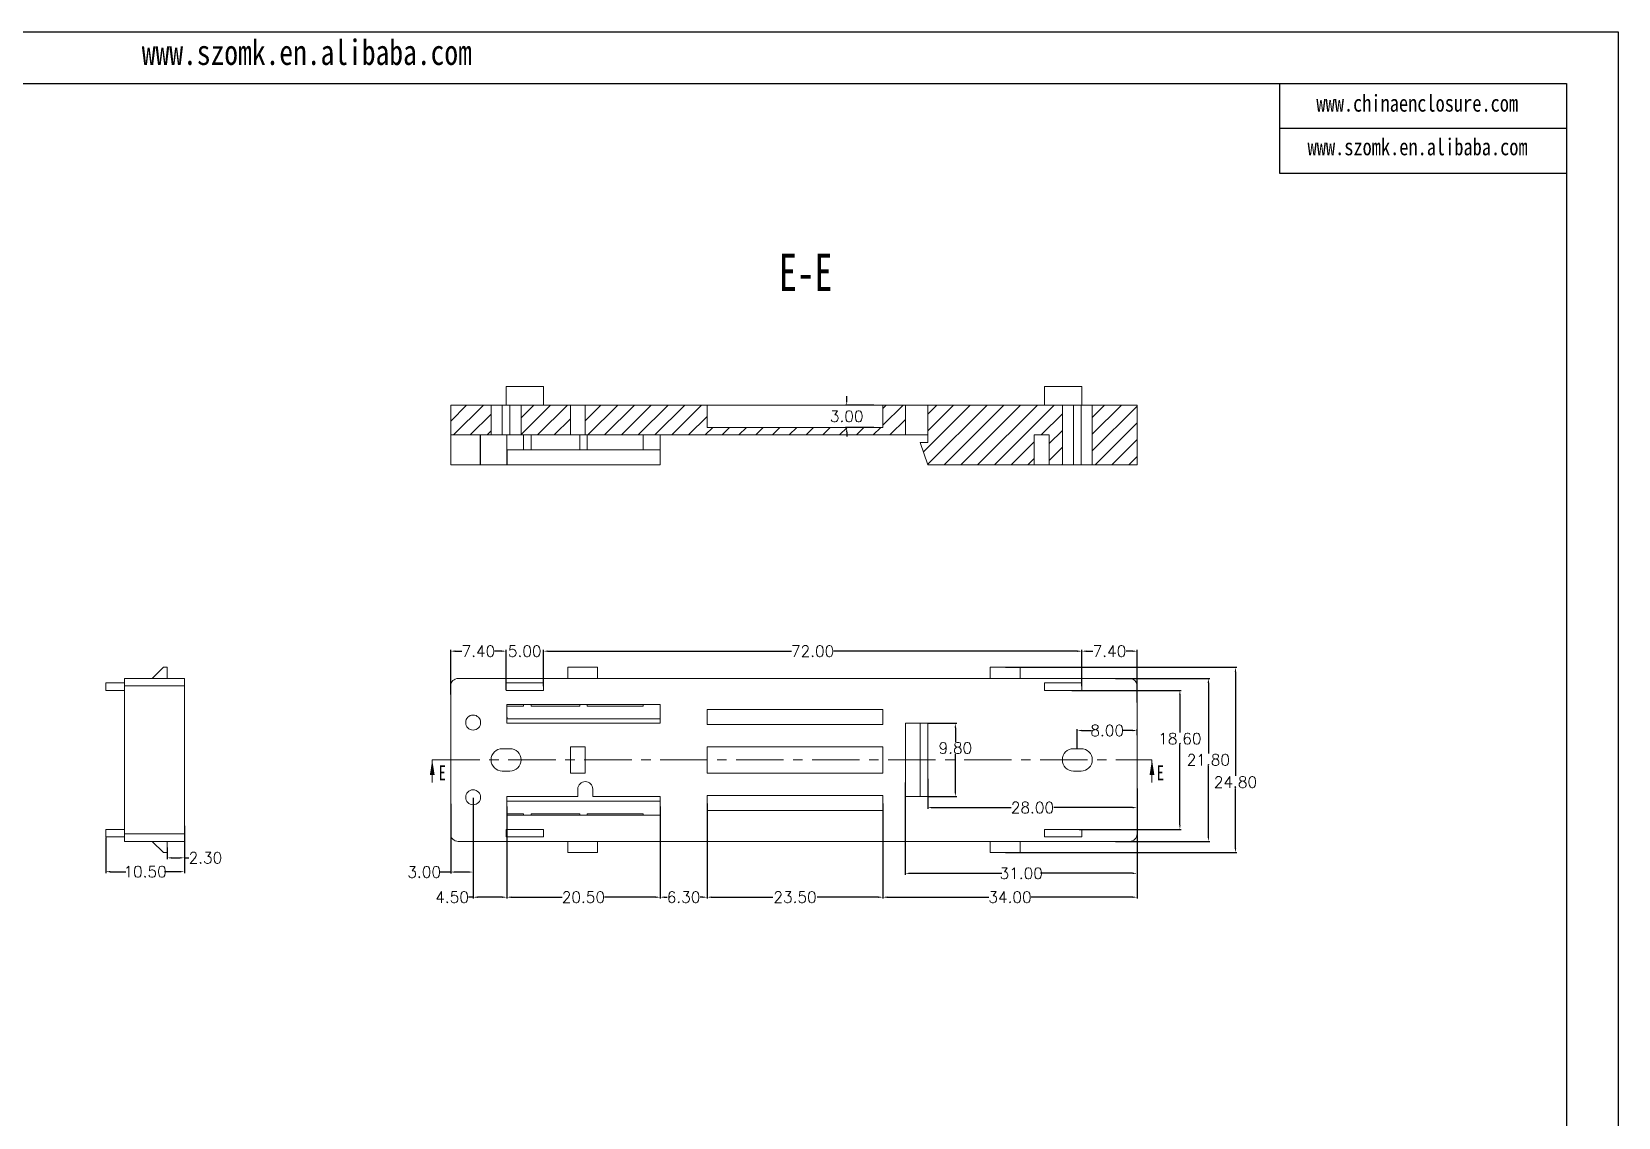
# Model space of a CAD drawing. Header units: inches. Extents: x 2307 to 3202, y 573 to 864.
# Drawn here: x 2989.9 to 3202, y 718.1 to 863.3 of the extents above; entities that cross this region are included whole.
import ezdxf

# ---------------------------------------------------------------- set-up
doc = ezdxf.new("R2010")
doc.units = ezdxf.units.IN
doc.linetypes.add('CENTER', pattern=[10.16, 6.35, -1.27, 1.27, -1.27])
doc.layers.add('10', color=7, linetype='Continuous')
doc.layers.add('文字', color=81, linetype='Continuous')
doc.styles.add('SLDTEXTSTYLE6', font='TXT', dxfattribs={"width": 0.7})
doc.styles.get("Standard").update_dxf_attribs({"font": 'txt', "bigfont": 'gbcbig.shx'})
doc.styles.add('宋体', font='', dxfattribs={"width": 0.8, "height": 3.5})
doc.styles.get('宋体').set_extended_font_data('SimSun')
doc.dimstyles.new('2', dxfattribs={"dimtxt": 1.5, "dimasz": 0.6, "dimexe": 0.18, "dimexo": 0.0625, "dimgap": 0.09, "dimtad": 0, "dimtih": 1, "dimtoh": 1, "dimzin": 0, "dimdsep": 46, "dimtxsty": 'Standard', "dimcen": 0, "dimadec": 0, "dimazin": 2, "dimtfac": 1, "dimtofl": 0, "dimtmove": 0, "dimatfit": 3, "dimfxl": 1, "dimtolj": 1, "dimtzin": 0, "dimarcsym": 0})
pattern_1 = [(45, (0, 12.6585), (-1.122532, 1.122532), [])]

# ---------------------------------------------------------------- blocks, each defined once
blk = doc.blocks.new('*D244')
at = {"color": 0, "lineweight": -2, "transparency": 16777216}
for p, q in [((3109.77, 770.83), (3113.57, 770.83)), ((3113.39, 770.23), (3113.39, 768.36)), ((3113.39, 761.63), (3113.39, 766.68)), ((3109.77, 761.03), (3113.57, 761.03))]:
    blk.add_line(p, q, dxfattribs=at)
at = {"color": 0, "transparency": 16777216}
for points in [[(3113.29, 770.23), (3113.49, 770.23), (3113.39, 770.83)], [(3113.29, 761.63), (3113.49, 761.63), (3113.39, 761.03)]]:
    blk.add_solid(points, dxfattribs=at)
at = {"layer": 'Defpoints', "color": 0, "transparency": 16777216}
for p in [(3109.7, 770.83), (3113.39, 770.83), (3109.7, 761.03)]:
    blk.add_point(p, dxfattribs=at)
at = {"color": 0, "transparency": 16777216, "insert": (3113.39, 767.52), "char_height": 1.5, "attachment_point": 5}
blk.add_mtext('\\A1;9.80', dxfattribs=at)
blk = doc.blocks.new('*D245')
at = {"color": 0, "lineweight": -2, "transparency": 16777216}
for p, q in [((3129.7, 767.4), (3129.7, 770.04)), ((3130.3, 769.86), (3131.61, 769.86)), ((3137.1, 769.86), (3135.79, 769.86)), ((3137.7, 769.23), (3137.7, 770.04))]:
    blk.add_line(p, q, dxfattribs=at)
at = {"color": 0, "transparency": 16777216}
for points in [[(3130.3, 769.96), (3130.3, 769.76), (3129.7, 769.86)], [(3137.1, 769.96), (3137.1, 769.76), (3137.7, 769.86)]]:
    blk.add_solid(points, dxfattribs=at)
at = {"layer": 'Defpoints', "color": 0, "transparency": 16777216}
for p in [(3137.7, 769.86), (3137.7, 769.17), (3129.7, 767.34)]:
    blk.add_point(p, dxfattribs=at)
at = {"color": 0, "transparency": 16777216, "insert": (3133.7, 769.86), "char_height": 1.5, "attachment_point": 5}
blk.add_mtext('\\A1;8.00', dxfattribs=at)
blk = doc.blocks.new('*D246')
at = {"color": 0, "lineweight": -2, "transparency": 16777216}
for p, q in [((3109.7, 763.39), (3109.7, 759.37)), ((3137.7, 762.11), (3137.7, 759.37)), ((3110.3, 759.55), (3120.86, 759.55)), ((3137.1, 759.55), (3126.54, 759.55))]:
    blk.add_line(p, q, dxfattribs=at)
at = {"color": 0, "transparency": 16777216}
for points in [[(3110.3, 759.65), (3110.3, 759.45), (3109.7, 759.55)], [(3137.1, 759.65), (3137.1, 759.45), (3137.7, 759.55)]]:
    blk.add_solid(points, dxfattribs=at)
at = {"layer": 'Defpoints', "color": 0, "transparency": 16777216}
for p in [(3109.7, 763.46), (3137.7, 762.17), (3137.7, 759.55)]:
    blk.add_point(p, dxfattribs=at)
at = {"color": 0, "transparency": 16777216, "insert": (3123.7, 759.55), "char_height": 1.5, "attachment_point": 5}
blk.add_mtext('\\A1;28.00', dxfattribs=at)
blk = doc.blocks.new('*D247')
at = {"color": 0, "lineweight": -2, "transparency": 16777216}
for p, q in [((3106.7, 762.92), (3106.7, 750.58)), ((3137.7, 762.11), (3137.7, 750.58)), ((3107.3, 750.76), (3119.61, 750.76)), ((3137.1, 750.76), (3124.79, 750.76))]:
    blk.add_line(p, q, dxfattribs=at)
at = {"color": 0, "transparency": 16777216}
for points in [[(3107.3, 750.86), (3107.3, 750.66), (3106.7, 750.76)], [(3137.1, 750.86), (3137.1, 750.66), (3137.7, 750.76)]]:
    blk.add_solid(points, dxfattribs=at)
at = {"layer": 'Defpoints', "color": 0, "transparency": 16777216}
for p in [(3106.7, 762.99), (3137.7, 762.17), (3137.7, 750.76)]:
    blk.add_point(p, dxfattribs=at)
at = {"color": 0, "transparency": 16777216, "insert": (3122.2, 750.76), "char_height": 1.5, "attachment_point": 5}
blk.add_mtext('\\A1;31.00', dxfattribs=at)
blk = doc.blocks.new('*D248')
at = {"color": 0, "lineweight": -2, "transparency": 16777216}
for p, q in [((3130.3, 775.79), (3130.3, 780.65)), ((3130.9, 780.47), (3131.79, 780.47)), ((3137.1, 780.47), (3136.22, 780.47)), ((3137.7, 773.6), (3137.7, 780.65))]:
    blk.add_line(p, q, dxfattribs=at)
at = {"color": 0, "transparency": 16777216}
for points in [[(3130.9, 780.57), (3130.9, 780.37), (3130.3, 780.47)], [(3137.1, 780.57), (3137.1, 780.37), (3137.7, 780.47)]]:
    blk.add_solid(points, dxfattribs=at)
at = {"layer": 'Defpoints', "color": 0, "transparency": 16777216}
for p in [(3130.3, 780.47), (3130.3, 775.73), (3137.7, 773.54)]:
    blk.add_point(p, dxfattribs=at)
at = {"color": 0, "transparency": 16777216, "insert": (3134, 780.47), "char_height": 1.5, "attachment_point": 5}
blk.add_mtext('\\A1;7.40', dxfattribs=at)
blk = doc.blocks.new('*D249')
at = {"color": 0, "lineweight": -2, "transparency": 16777216}
for p, q in [((3058.3, 775.85), (3058.3, 780.65)), ((3058.9, 780.47), (3091.46, 780.47)), ((3129.7, 780.47), (3097.14, 780.47)), ((3130.3, 775.85), (3130.3, 780.65))]:
    blk.add_line(p, q, dxfattribs=at)
at = {"color": 0, "transparency": 16777216}
for points in [[(3058.9, 780.57), (3058.9, 780.37), (3058.3, 780.47)], [(3129.7, 780.57), (3129.7, 780.37), (3130.3, 780.47)]]:
    blk.add_solid(points, dxfattribs=at)
at = {"layer": 'Defpoints', "color": 0, "transparency": 16777216}
for p in [(3058.3, 780.47), (3058.3, 775.79), (3130.3, 775.79)]:
    blk.add_point(p, dxfattribs=at)
at = {"color": 0, "transparency": 16777216, "insert": (3094.3, 780.47), "char_height": 1.5, "attachment_point": 5}
blk.add_mtext('\\A1;72.00', dxfattribs=at)
blk = doc.blocks.new('*D250')
at = {"color": 0, "lineweight": -2, "transparency": 16777216}
for p, q in [((3052.7, 780.47), (3052.1, 780.47)), ((3053.3, 775.79), (3053.3, 780.65)), ((3058.3, 775.79), (3058.3, 780.65)), ((3058.9, 780.47), (3059.5, 780.47))]:
    blk.add_line(p, q, dxfattribs=at)
at = {"color": 0, "transparency": 16777216}
for points in [[(3052.7, 780.57), (3052.7, 780.37), (3053.3, 780.47)], [(3058.9, 780.57), (3058.9, 780.37), (3058.3, 780.47)]]:
    blk.add_solid(points, dxfattribs=at)
at = {"layer": 'Defpoints', "color": 0, "transparency": 16777216}
for p in [(3058.3, 780.47), (3053.3, 775.73), (3058.3, 775.73)]:
    blk.add_point(p, dxfattribs=at)
at = {"color": 0, "transparency": 16777216, "insert": (3055.8, 780.47), "char_height": 1.5, "attachment_point": 5}
blk.add_mtext('\\A1;5.00', dxfattribs=at)
blk = doc.blocks.new('*D251')
at = {"color": 0, "lineweight": -2, "transparency": 16777216}
for p, q in [((3045.9, 774.69), (3045.9, 780.65)), ((3046.5, 780.47), (3047.39, 780.47)), ((3052.7, 780.47), (3051.82, 780.47)), ((3053.3, 775.29), (3053.3, 780.65))]:
    blk.add_line(p, q, dxfattribs=at)
at = {"color": 0, "transparency": 16777216}
for points in [[(3046.5, 780.57), (3046.5, 780.37), (3045.9, 780.47)], [(3052.7, 780.57), (3052.7, 780.37), (3053.3, 780.47)]]:
    blk.add_solid(points, dxfattribs=at)
at = {"layer": 'Defpoints', "color": 0, "transparency": 16777216}
for p in [(3045.9, 780.47), (3045.9, 774.63), (3053.3, 775.23)]:
    blk.add_point(p, dxfattribs=at)
at = {"color": 0, "transparency": 16777216, "insert": (3049.6, 780.47), "char_height": 1.5, "attachment_point": 5}
blk.add_mtext('\\A1;7.40', dxfattribs=at)
blk = doc.blocks.new('*D252')
at = {"color": 0, "lineweight": -2, "transparency": 16777216}
for p, q in [((3103.7, 760.11), (3103.7, 747.39)), ((3137.7, 760.68), (3137.7, 747.39)), ((3104.3, 747.57), (3117.86, 747.57)), ((3137.1, 747.57), (3123.54, 747.57))]:
    blk.add_line(p, q, dxfattribs=at)
at = {"color": 0, "transparency": 16777216}
for points in [[(3104.3, 747.67), (3104.3, 747.47), (3103.7, 747.57)], [(3137.1, 747.67), (3137.1, 747.47), (3137.7, 747.57)]]:
    blk.add_solid(points, dxfattribs=at)
at = {"layer": 'Defpoints', "color": 0, "transparency": 16777216}
for p in [(3103.7, 760.18), (3137.7, 760.74), (3137.7, 747.57)]:
    blk.add_point(p, dxfattribs=at)
at = {"color": 0, "transparency": 16777216, "insert": (3120.7, 747.57), "char_height": 1.5, "attachment_point": 5}
blk.add_mtext('\\A1;34.00', dxfattribs=at)
blk = doc.blocks.new('*D253')
at = {"color": 0, "lineweight": -2, "transparency": 16777216}
for p, q in [((3080.2, 760.11), (3080.2, 747.39)), ((3103.7, 760.11), (3103.7, 747.39)), ((3080.8, 747.57), (3088.99, 747.57)), ((3103.1, 747.57), (3094.92, 747.57))]:
    blk.add_line(p, q, dxfattribs=at)
at = {"color": 0, "transparency": 16777216}
for points in [[(3080.8, 747.67), (3080.8, 747.47), (3080.2, 747.57)], [(3103.1, 747.67), (3103.1, 747.47), (3103.7, 747.57)]]:
    blk.add_solid(points, dxfattribs=at)
at = {"layer": 'Defpoints', "color": 0, "transparency": 16777216}
for p in [(3080.2, 760.18), (3103.7, 760.18), (3103.7, 747.57)]:
    blk.add_point(p, dxfattribs=at)
at = {"color": 0, "transparency": 16777216, "insert": (3091.95, 747.57), "char_height": 1.5, "attachment_point": 5}
blk.add_mtext('\\A1;23.50', dxfattribs=at)
blk = doc.blocks.new('*D254')
at = {"color": 0, "lineweight": -2, "transparency": 16777216}
for p, q in [((3073.9, 759.71), (3073.9, 747.39)), ((3080.2, 760.05), (3080.2, 747.39)), ((3074.5, 747.57), (3074.84, 747.57)), ((3079.6, 747.57), (3079.27, 747.57))]:
    blk.add_line(p, q, dxfattribs=at)
at = {"color": 0, "transparency": 16777216}
for points in [[(3074.5, 747.67), (3074.5, 747.47), (3073.9, 747.57)], [(3079.6, 747.67), (3079.6, 747.47), (3080.2, 747.57)]]:
    blk.add_solid(points, dxfattribs=at)
at = {"layer": 'Defpoints', "color": 0, "transparency": 16777216}
for p in [(3073.9, 759.78), (3080.2, 760.11), (3080.2, 747.57)]:
    blk.add_point(p, dxfattribs=at)
at = {"color": 0, "transparency": 16777216, "insert": (3077.05, 747.57), "char_height": 1.5, "attachment_point": 5}
blk.add_mtext('\\A1;6.30', dxfattribs=at)
blk = doc.blocks.new('*D255')
at = {"color": 0, "lineweight": -2, "transparency": 16777216}
for p, q in [((3053.4, 759.71), (3053.4, 747.39)), ((3073.9, 759.65), (3073.9, 747.39)), ((3054, 747.57), (3060.81, 747.57)), ((3073.3, 747.57), (3066.49, 747.57))]:
    blk.add_line(p, q, dxfattribs=at)
at = {"color": 0, "transparency": 16777216}
for points in [[(3054, 747.67), (3054, 747.47), (3053.4, 747.57)], [(3073.3, 747.67), (3073.3, 747.47), (3073.9, 747.57)]]:
    blk.add_solid(points, dxfattribs=at)
at = {"layer": 'Defpoints', "color": 0, "transparency": 16777216}
for p in [(3053.4, 759.78), (3073.9, 759.71), (3073.9, 747.57)]:
    blk.add_point(p, dxfattribs=at)
at = {"color": 0, "transparency": 16777216, "insert": (3063.65, 747.57), "char_height": 1.5, "attachment_point": 5}
blk.add_mtext('\\A1;20.50', dxfattribs=at)
blk = doc.blocks.new('*D256')
at = {"color": 0, "lineweight": -2, "transparency": 16777216}
for p, q in [((3048.9, 760.86), (3048.9, 747.39)), ((3053.4, 759.71), (3053.4, 747.39)), ((3048.9, 747.57), (3048.3, 747.57)), ((3052.8, 747.57), (3049.5, 747.57))]:
    blk.add_line(p, q, dxfattribs=at)
at = {"color": 0, "transparency": 16777216}
for points in [[(3049.5, 747.67), (3049.5, 747.47), (3048.9, 747.57)], [(3052.8, 747.67), (3052.8, 747.47), (3053.4, 747.57)]]:
    blk.add_solid(points, dxfattribs=at)
at = {"layer": 'Defpoints', "color": 0, "transparency": 16777216}
for p in [(3048.9, 760.93), (3053.4, 759.78), (3048.9, 747.57)]:
    blk.add_point(p, dxfattribs=at)
at = {"color": 0, "transparency": 16777216, "insert": (3046.09, 747.57), "char_height": 1.5, "attachment_point": 5}
blk.add_mtext('\\A1;4.50', dxfattribs=at)
blk = doc.blocks.new('*D257')
at = {"color": 0, "lineweight": -2, "transparency": 16777216}
for p, q in [((3045.9, 760.07), (3045.9, 750.75)), ((3048.9, 760.86), (3048.9, 750.75)), ((3045.9, 750.93), (3044.45, 750.93)), ((3048.3, 750.93), (3046.5, 750.93))]:
    blk.add_line(p, q, dxfattribs=at)
at = {"color": 0, "transparency": 16777216}
for points in [[(3046.5, 751.03), (3046.5, 750.83), (3045.9, 750.93)], [(3048.3, 751.03), (3048.3, 750.83), (3048.9, 750.93)]]:
    blk.add_solid(points, dxfattribs=at)
at = {"layer": 'Defpoints', "color": 0, "transparency": 16777216}
for p in [(3045.9, 760.13), (3048.9, 760.93), (3048.9, 750.93)]:
    blk.add_point(p, dxfattribs=at)
at = {"color": 0, "transparency": 16777216, "insert": (3042.36, 750.93), "char_height": 1.5, "attachment_point": 5}
blk.add_mtext('\\A1;3.00', dxfattribs=at)
blk = doc.blocks.new('*D259')
at = {"color": 0, "lineweight": -2, "transparency": 16777216}
for p, q in [((3134.83, 776.83), (3147.41, 776.83)), ((3147.23, 776.23), (3147.23, 766.77)), ((3147.23, 755.63), (3147.23, 765.09)), ((3134.83, 755.03), (3147.41, 755.03))]:
    blk.add_line(p, q, dxfattribs=at)
at = {"color": 0, "transparency": 16777216}
for points in [[(3147.13, 776.23), (3147.33, 776.23), (3147.23, 776.83)], [(3147.13, 755.63), (3147.33, 755.63), (3147.23, 755.03)]]:
    blk.add_solid(points, dxfattribs=at)
at = {"layer": 'Defpoints', "color": 0, "transparency": 16777216}
for p in [(3134.77, 776.83), (3147.23, 776.83), (3134.77, 755.03)]:
    blk.add_point(p, dxfattribs=at)
at = {"color": 0, "transparency": 16777216, "insert": (3147.23, 765.93), "char_height": 1.5, "attachment_point": 5}
blk.add_mtext('\\A1;21.80', dxfattribs=at)
blk = doc.blocks.new('*D260')
at = {"color": 0, "lineweight": -2, "transparency": 16777216}
for p, q in [((3128.95, 775.23), (3143.6, 775.23)), ((3143.42, 774.63), (3143.42, 769.61)), ((3143.42, 757.23), (3143.42, 767.93)), ((3129.94, 756.63), (3143.6, 756.63))]:
    blk.add_line(p, q, dxfattribs=at)
at = {"color": 0, "transparency": 16777216}
for points in [[(3143.32, 774.63), (3143.52, 774.63), (3143.42, 775.23)], [(3143.32, 757.23), (3143.52, 757.23), (3143.42, 756.63)]]:
    blk.add_solid(points, dxfattribs=at)
at = {"layer": 'Defpoints', "color": 0, "transparency": 16777216}
for p in [(3128.89, 775.23), (3143.42, 775.23), (3129.88, 756.63)]:
    blk.add_point(p, dxfattribs=at)
at = {"color": 0, "transparency": 16777216, "insert": (3143.42, 768.77), "char_height": 1.5, "attachment_point": 5}
blk.add_mtext('\\A1;18.60', dxfattribs=at)
blk = doc.blocks.new('*D274')
at = {"color": 0, "lineweight": -2, "transparency": 16777216}
for p, q in [((3120.12, 778.33), (3151.03, 778.33)), ((3150.85, 777.73), (3150.85, 763.8)), ((3150.85, 754.13), (3150.85, 762.12)), ((3120.12, 753.53), (3151.03, 753.53))]:
    blk.add_line(p, q, dxfattribs=at)
at = {"color": 0, "transparency": 16777216}
for points in [[(3150.75, 777.73), (3150.95, 777.73), (3150.85, 778.33)], [(3150.75, 754.13), (3150.95, 754.13), (3150.85, 753.53)]]:
    blk.add_solid(points, dxfattribs=at)
at = {"layer": 'Defpoints', "color": 0, "transparency": 16777216}
for p in [(3120.05, 778.33), (3150.85, 778.33), (3120.05, 753.53)]:
    blk.add_point(p, dxfattribs=at)
at = {"color": 0, "transparency": 16777216, "insert": (3150.85, 762.96), "char_height": 1.5, "attachment_point": 5}
blk.add_mtext('\\A1;24.80', dxfattribs=at)
blk = doc.blocks.new('*D283')
at = {"color": 0, "lineweight": -2, "transparency": 16777216}
for p, q in [((2999.78, 755.56), (2999.78, 750.8)), ((3010.28, 756.64), (3010.28, 750.8)), ((3000.38, 750.98), (3002.44, 750.98)), ((3009.68, 750.98), (3007.62, 750.98))]:
    blk.add_line(p, q, dxfattribs=at)
at = {"color": 0, "transparency": 16777216}
for points in [[(3000.38, 751.08), (3000.38, 750.88), (2999.78, 750.98)], [(3009.68, 751.08), (3009.68, 750.88), (3010.28, 750.98)]]:
    blk.add_solid(points, dxfattribs=at)
at = {"layer": 'Defpoints', "color": 0, "transparency": 16777216}
for p in [(2999.78, 755.63), (3010.28, 756.7), (3010.28, 750.98)]:
    blk.add_point(p, dxfattribs=at)
at = {"color": 0, "transparency": 16777216, "insert": (3005.03, 750.98), "char_height": 1.5, "attachment_point": 5}
blk.add_mtext('\\A1;10.50', dxfattribs=at)
blk = doc.blocks.new('*D284')
at = {"color": 0, "lineweight": -2, "transparency": 16777216}
for p, q in [((3010.28, 757.11), (3010.28, 752.65)), ((3007.98, 754.21), (3007.98, 752.65)), ((3008.58, 752.83), (3009.68, 752.83)), ((3010.28, 752.83), (3010.88, 752.83))]:
    blk.add_line(p, q, dxfattribs=at)
at = {"color": 0, "transparency": 16777216}
for points in [[(3008.58, 752.93), (3008.58, 752.73), (3007.98, 752.83)], [(3009.68, 752.93), (3009.68, 752.73), (3010.28, 752.83)]]:
    blk.add_solid(points, dxfattribs=at)
at = {"layer": 'Defpoints', "color": 0, "transparency": 16777216}
for p in [(3010.28, 757.17), (3007.98, 754.28), (3010.28, 752.83)]:
    blk.add_point(p, dxfattribs=at)
at = {"color": 0, "transparency": 16777216, "insert": (3013.1, 752.83), "char_height": 1.5, "attachment_point": 5}
blk.add_mtext('\\A1;2.30', dxfattribs=at)
blk = doc.blocks.new('*D290')
at = {"color": 0, "lineweight": -2, "transparency": 16777216}
for p, q in [((3102.48, 813.38), (3098.68, 813.38)), ((3098.86, 813.98), (3098.86, 814.58)), ((3102.48, 810.38), (3098.68, 810.38)), ((3098.86, 809.78), (3098.86, 809.18))]:
    blk.add_line(p, q, dxfattribs=at)
at = {"color": 0, "transparency": 16777216}
for points in [[(3098.76, 813.98), (3098.96, 813.98), (3098.86, 813.38)], [(3098.76, 809.78), (3098.96, 809.78), (3098.86, 810.38)]]:
    blk.add_solid(points, dxfattribs=at)
at = {"layer": 'Defpoints', "color": 0, "transparency": 16777216}
for p in [(3098.86, 813.38), (3102.54, 813.38), (3102.54, 810.38)]:
    blk.add_point(p, dxfattribs=at)
at = {"color": 0, "transparency": 16777216, "insert": (3098.86, 811.88), "char_height": 1.5, "attachment_point": 5}
blk.add_mtext('\\A1;3.00', dxfattribs=at)

msp = doc.modelspace()

# ---------------------------------------------------------------- hatches: boundary and pattern name
at = {"linetype": 'Continuous', "lineweight": 0}
h = msp.add_hatch(dxfattribs=at)
h.set_pattern_fill('ANSI31', color=4, scale=0.5, style=0)
h.set_pattern_definition(pattern_1)
h.paths.add_polyline_path([(3051.303, 813.383), (3045.903, 813.383), (3045.903, 809.383), (3051.303, 809.383)], flags=0)
h = msp.add_hatch(dxfattribs=at)
h.set_pattern_fill('ANSI31', color=4, scale=0.5, style=0)
h.set_pattern_definition(pattern_1)
h.paths.add_polyline_path([(3061.903, 813.383), (3055.303, 813.383), (3055.303, 809.383), (3061.903, 809.383)], flags=0)
h = msp.add_hatch(dxfattribs=at)
h.set_pattern_fill('ANSI31', color=4, scale=0.5, style=0)
h.set_pattern_definition(pattern_1)
h.paths.add_polyline_path([(3063.903, 809.383), (3106.703, 809.383), (3106.703, 813.383), (3103.703, 813.383), (3103.703, 810.383), (3080.203, 810.383), (3080.203, 813.383), (3063.903, 813.383)], flags=0)
h = msp.add_hatch(dxfattribs=at)
h.set_pattern_fill('ANSI31', color=4, scale=0.5, style=0)
h.set_pattern_definition(pattern_1)
h.paths.add_polyline_path([(3108.703, 808.383), (3109.703, 805.383), (3123.953, 805.383), (3123.953, 809.383), (3125.953, 809.383), (3125.953, 805.383), (3127.703, 805.383), (3127.703, 813.383), (3109.703, 813.383), (3109.703, 808.383)], flags=0)
h = msp.add_hatch(dxfattribs=at)
h.set_pattern_fill('ANSI31', color=4, scale=0.5, style=0)
h.set_pattern_definition(pattern_1)
h.paths.add_polyline_path([(3137.703, 813.383), (3131.703, 813.383), (3131.703, 805.383), (3137.703, 805.383)], flags=0)

# ---------------------------------------------------------------- linework, layer by layer
for p, q in [((2791.397, 863.315), (3202.047, 863.315)), ((3202.047, 863.315), (3202.047, 572.957)), ((2802.023, 856.402), (3195.134, 856.402)), ((3156.727, 856.402), (3156.727, 844.4)), ((3195.134, 856.402), (3195.134, 579.87)), ((3156.727, 850.401), (3195.134, 850.401)), ((3156.727, 844.4), (3195.134, 844.4))]:
    msp.add_line(p, q)
at = {"color": 7, "linetype": 'Continuous', "lineweight": 15}
for p, q in [((3053.303, 815.883), (3053.303, 813.383)), ((3053.303, 815.883), (3058.303, 815.883)), ((3058.303, 815.883), (3058.303, 813.383)), ((3130.303, 815.883), (3125.303, 815.883)), ((3125.303, 815.883), (3125.303, 813.383)), ((3130.303, 815.883), (3130.303, 813.383)), ((3045.903, 813.383), (3051.303, 813.383)), ((3045.903, 813.383), (3045.903, 809.383)), ((3051.303, 809.383), (3051.303, 813.383)), ((3051.303, 813.383), (3052.803, 813.383)), ((3052.803, 813.383), (3052.803, 809.383)), ((3052.803, 813.383), (3053.803, 813.383)), ((3053.803, 813.383), (3053.803, 809.383)), ((3053.803, 813.383), (3055.303, 813.383)), ((3055.303, 813.383), (3055.303, 809.383)), ((3055.303, 813.383), (3061.903, 813.383)), ((3061.903, 809.383), (3061.903, 813.383)), ((3061.903, 813.383), (3063.903, 813.383)), ((3063.903, 813.383), (3063.903, 809.383)), ((3063.903, 813.383), (3080.203, 813.383)), ((3080.203, 810.383), (3080.203, 813.383)), ((3103.703, 813.383), (3080.203, 813.383)), ((3103.703, 813.383), (3103.703, 810.383)), ((3103.703, 813.383), (3106.703, 813.383)), ((3106.703, 809.383), (3106.703, 813.383)), ((3106.703, 813.383), (3109.703, 813.383)), ((3109.703, 808.383), (3109.703, 813.383)), ((3109.703, 813.383), (3127.703, 813.383)), ((3127.703, 805.383), (3127.703, 813.383)), ((3127.703, 813.383), (3129.203, 813.383)), ((3129.203, 813.383), (3129.203, 805.383)), ((3129.203, 813.383), (3130.203, 813.383)), ((3130.203, 813.383), (3130.203, 805.383)), ((3130.203, 813.383), (3131.703, 813.383)), ((3131.703, 813.383), (3131.703, 805.383)), ((3131.703, 813.383), (3137.703, 813.383)), ((3137.703, 813.383), (3137.703, 805.383)), ((3051.303, 809.383), (3045.903, 809.383)), ((3045.903, 809.383), (3045.903, 805.383)), ((3049.86, 805.383), (3049.86, 809.383)), ((3049.903, 809.383), (3049.903, 805.383)), ((3051.303, 809.383), (3052.803, 809.383)), ((3052.803, 809.383), (3053.803, 809.383)), ((3053.403, 809.383), (3053.403, 807.383)), ((3053.803, 809.383), (3055.303, 809.383)), ((3061.903, 809.383), (3055.303, 809.383)), ((3055.653, 809.383), (3055.653, 807.383)), ((3056.653, 807.383), (3056.653, 809.383)), ((3061.903, 809.383), (3063.903, 809.383)), ((3063.153, 809.383), (3063.153, 807.383)), ((3106.703, 809.383), (3063.903, 809.383)), ((3064.153, 807.383), (3064.153, 809.383)), ((3071.653, 809.383), (3071.653, 807.383)), ((3073.903, 807.383), (3073.903, 809.383)), ((3103.703, 810.383), (3080.203, 810.383)), ((3106.703, 809.383), (3109.703, 809.383)), ((3123.953, 805.383), (3123.953, 809.383)), ((3125.953, 809.383), (3123.953, 809.383)), ((3125.953, 809.383), (3125.953, 805.383)), ((3053.403, 807.383), (3053.403, 805.383)), ((3053.403, 807.383), (3053.447, 807.383)), ((3053.447, 807.383), (3053.447, 805.383)), ((3053.447, 807.383), (3073.903, 807.383)), ((3073.903, 807.383), (3073.903, 805.383)), ((3109.703, 808.383), (3108.703, 808.383)), ((3109.703, 805.383), (3108.703, 808.383)), ((3045.903, 805.383), (3049.86, 805.383)), ((3049.86, 805.383), (3049.903, 805.383)), ((3049.903, 805.383), (3053.403, 805.383)), ((3053.403, 805.383), (3053.447, 805.383)), ((3053.447, 805.383), (3073.903, 805.383)), ((3109.703, 805.383), (3123.953, 805.383)), ((3123.953, 805.383), (3125.953, 805.383)), ((3125.953, 805.383), (3127.703, 805.383)), ((3127.703, 805.383), (3129.203, 805.383)), ((3129.203, 805.383), (3130.203, 805.383)), ((3130.203, 805.383), (3131.703, 805.383)), ((3131.703, 805.383), (3137.703, 805.383)), ((3002.281, 775.827), (3002.281, 776.827)), ((3002.281, 776.827), (3010.281, 776.827)), ((3007.481, 778.327), (3005.981, 776.827)), ((3007.981, 778.327), (3007.481, 778.327)), ((3007.981, 778.327), (3007.981, 776.827)), ((3010.281, 776.827), (3010.281, 775.827)), ((3046.903, 776.827), (3136.703, 776.827)), ((3061.553, 778.327), (3065.553, 778.327)), ((3061.553, 776.827), (3061.553, 778.327)), ((3065.553, 778.327), (3065.553, 776.827)), ((3118.053, 778.327), (3122.053, 778.327)), ((3118.053, 776.827), (3118.053, 778.327)), ((3122.053, 778.327), (3122.053, 776.827)), ((2999.781, 776.227), (3002.281, 776.227)), ((2999.781, 776.227), (2999.781, 775.227)), ((2999.781, 775.227), (3002.281, 775.227)), ((3010.281, 775.827), (3002.281, 775.827)), ((3002.281, 775.827), (3002.281, 756.027)), ((3010.281, 775.827), (3010.281, 756.027)), ((3045.903, 756.027), (3045.903, 775.827)), ((3058.303, 776.227), (3053.303, 776.227)), ((3053.303, 776.227), (3053.303, 775.227)), ((3053.303, 775.227), (3058.303, 775.227)), ((3058.303, 775.227), (3058.303, 776.227)), ((3125.303, 775.227), (3125.303, 776.227)), ((3125.303, 776.227), (3130.303, 776.227)), ((3130.303, 775.227), (3125.303, 775.227)), ((3130.303, 776.227), (3130.303, 775.227)), ((3137.703, 775.827), (3137.703, 756.027)), ((3053.403, 773.327), (3073.903, 773.327)), ((3053.403, 770.827), (3053.403, 773.327)), ((3055.653, 773.127), (3053.403, 773.127)), ((3055.653, 773.327), (3055.653, 773.127)), ((3056.653, 773.127), (3056.653, 773.327)), ((3063.153, 773.127), (3056.653, 773.127)), ((3063.153, 773.327), (3063.153, 773.127)), ((3064.153, 773.127), (3064.153, 773.327)), ((3071.653, 773.127), (3064.153, 773.127)), ((3071.653, 773.327), (3071.653, 773.127)), ((3073.903, 773.327), (3073.903, 770.827)), ((3103.703, 772.677), (3080.203, 772.677)), ((3080.203, 772.677), (3080.203, 770.677)), ((3103.703, 770.677), (3103.703, 772.677)), ((3053.403, 771.927), (3053.447, 771.427)), ((3073.903, 770.827), (3053.403, 770.827)), ((3053.447, 771.427), (3073.903, 771.427)), ((3080.203, 770.677), (3103.703, 770.677)), ((3106.703, 761.027), (3106.703, 770.827)), ((3106.703, 770.827), (3109.703, 770.827)), ((3108.703, 761.027), (3108.703, 770.827)), ((3109.703, 770.827), (3109.703, 761.027)), ((3052.803, 767.427), (3053.803, 767.427)), ((3061.903, 767.677), (3063.903, 767.677)), ((3061.903, 764.177), (3061.903, 767.677)), ((3063.903, 767.677), (3063.903, 764.177)), ((3103.703, 767.677), (3080.203, 767.677)), ((3080.203, 767.677), (3080.203, 764.177)), ((3103.703, 764.177), (3103.703, 767.677)), ((3129.203, 767.427), (3130.203, 767.427)), ((3053.803, 764.427), (3052.803, 764.427)), ((3063.903, 764.177), (3061.903, 764.177)), ((3080.203, 764.177), (3103.703, 764.177)), ((3130.203, 764.427), (3129.203, 764.427)), ((3062.903, 761.027), (3062.903, 762.027)), ((3064.903, 762.027), (3064.903, 761.027)), ((3062.903, 761.027), (3053.403, 761.027)), ((3053.403, 761.027), (3053.403, 758.527)), ((3053.403, 760.427), (3073.903, 760.427)), ((3073.903, 761.027), (3064.903, 761.027)), ((3073.903, 758.527), (3073.903, 761.027)), ((3103.703, 761.177), (3080.203, 761.177)), ((3080.203, 761.177), (3080.203, 759.177)), ((3103.703, 759.177), (3103.703, 761.177)), ((3109.703, 761.027), (3106.703, 761.027)), ((3053.412, 758.727), (3053.403, 759.227)), ((3053.403, 758.527), (3073.903, 758.527)), ((3053.412, 758.727), (3055.653, 758.727)), ((3055.653, 758.727), (3055.653, 758.527)), ((3056.653, 758.727), (3063.153, 758.727)), ((3056.653, 758.527), (3056.653, 758.727)), ((3063.153, 758.727), (3063.153, 758.527)), ((3064.153, 758.727), (3071.653, 758.727)), ((3064.153, 758.527), (3064.153, 758.727)), ((3071.653, 758.727), (3071.653, 758.527)), ((3080.203, 759.177), (3103.703, 759.177)), ((2999.781, 755.627), (2999.781, 756.627)), ((2999.781, 756.627), (3002.281, 756.627)), ((2999.781, 755.627), (3002.281, 755.627)), ((3002.281, 755.027), (3002.281, 756.027)), ((3002.281, 756.027), (3010.281, 756.027)), ((3010.281, 756.027), (3010.281, 755.027)), ((3053.303, 756.627), (3058.303, 756.627)), ((3053.303, 755.627), (3053.303, 756.627)), ((3058.303, 755.627), (3053.303, 755.627)), ((3058.303, 756.627), (3058.303, 755.627)), ((3125.303, 756.627), (3125.303, 755.627)), ((3130.303, 756.627), (3125.303, 756.627)), ((3125.303, 755.627), (3130.303, 755.627)), ((3130.303, 755.627), (3130.303, 756.627)), ((3010.281, 755.027), (3002.281, 755.027)), ((3005.981, 755.027), (3007.481, 753.527)), ((3007.981, 753.527), (3007.481, 753.527)), ((3007.981, 753.527), (3007.981, 755.027)), ((3136.703, 755.027), (3046.903, 755.027)), ((3061.553, 753.527), (3061.553, 755.027)), ((3065.553, 753.527), (3061.553, 753.527)), ((3065.553, 755.027), (3065.553, 753.527)), ((3118.053, 753.527), (3118.053, 755.027)), ((3122.053, 753.527), (3118.053, 753.527)), ((3122.053, 755.027), (3122.053, 753.527))]:
    msp.add_line(p, q, dxfattribs=at)
at = {"color": 2, "linetype": 'CENTER', "lineweight": 0}
msp.add_line((3043.435, 765.927), (3139.688, 765.927), dxfattribs=at)
at = {"color": 7, "linetype": 'Continuous', "lineweight": 0}
for p, q in [((3043.435, 762.887), (3043.435, 765.927)), ((3139.688, 762.887), (3139.688, 765.927))]:
    msp.add_line(p, q, dxfattribs=at)
at = {"color": 7, "linetype": 'Continuous', "lineweight": 15}
for centre in [(3048.903, 770.927), (3048.903, 760.927)]:
    msp.add_circle(centre, 1, dxfattribs=at)
for centre, radius, start, end in [((3046.903, 775.827), 1, 90, 180), ((3136.703, 775.827), 1, 0, 90), ((3052.803, 765.927), 1.5, 90, 270), ((3053.803, 765.927), 1.5, 270, 90), ((3129.203, 765.927), 1.5, 90, 270), ((3130.203, 765.927), 1.5, 270, 90), ((3063.903, 762.027), 1, 0, 180), ((3046.903, 756.027), 1, 180, 270), ((3136.703, 756.027), 1, 270, 0)]:
    msp.add_arc(centre, radius, start, end, dxfattribs=at)
at = {"color": 7, "linetype": 'Continuous', "lineweight": 0}
for points in [[(3043.435, 765.927), (3043.115, 763.927), (3043.755, 763.927)], [(3139.688, 765.927), (3139.368, 763.927), (3140.008, 763.927)]]:
    msp.add_solid(points, dxfattribs=at)

# ---------------------------------------------------------------- texts
at = {"color": 7, "linetype": 'Continuous', "char_height": 2, "attachment_point": 1, "style": 'SLDTEXTSTYLE6'}
for insert in [(3044.303, 765.213), (3140.34, 765.213)]:
    msp.add_mtext('E', dxfattribs=dict(at, insert=insert))
at = {"layer": '10', "color": 0, "insert": (3093.376, 833.628), "char_height": 5, "attachment_point": 2, "style": 'SLDTEXTSTYLE6'}
msp.add_mtext('E-E', dxfattribs=at)
at = {"layer": '文字', "color": 0, "attachment_point": 1, "style": '宋体'}
for s, insert, char_height, width in [('www.szomk.en.alibaba.com', (3004.588, 862.256), 3.37984, 59.38046), ('www.chinaenclosure.com', (3161.675, 854.882), 2.25322, 39.58698), ('www.szomk.en.alibaba.com', (3160.497, 849.047), 2.25322, 39.58698)]:
    msp.add_mtext(s, dxfattribs=dict(at, insert=insert, char_height=char_height, width=width))

# ---------------------------------------------------------------- dimensions: what is measured, and where the dimension line sits
dim = msp.add_linear_dim(base=(3098.86, 813.383), p1=(3102.543, 810.383), p2=(3102.543, 813.383), angle=90, dimstyle='2')
dim.commit()
dim.dimension.update_dxf_attribs({"geometry": '*D290', "text_midpoint": (3098.86, 811.883)})
for base, p1, p2, picture, middle in [((3045.903, 780.47), (3053.303, 775.227), (3045.903, 774.629), '*D251', (3049.603, 780.47)), ((3058.303, 780.47), (3053.303, 775.727), (3058.303, 775.727), '*D250', (3055.803, 780.47)), ((3058.303, 780.47), (3130.303, 775.79), (3058.303, 775.79), '*D249', (3094.303, 780.47)), ((3130.303, 780.47), (3137.703, 773.54), (3130.303, 775.727), '*D248', (3134.003, 780.47)), ((3137.703, 769.865), (3129.703, 767.342), (3137.703, 769.166), '*D245', (3133.703, 769.865)), ((3137.703, 750.758), (3106.703, 762.987), (3137.703, 762.174), '*D247', (3122.203, 750.758)), ((3137.703, 759.553), (3109.703, 763.457), (3137.703, 762.174), '*D246', (3123.703, 759.553)), ((3073.903, 747.573), (3053.403, 759.777), (3073.903, 759.715), '*D255', (3063.653, 747.573)), ((3080.203, 747.573), (3073.903, 759.777), (3080.203, 760.115), '*D254', (3077.053, 747.573)), ((3103.703, 747.573), (3080.203, 760.177), (3103.703, 760.177), '*D253', (3091.953, 747.573)), ((3137.703, 747.573), (3103.703, 760.177), (3137.703, 760.742), '*D252', (3120.703, 747.573)), ((3010.281, 750.979), (2999.781, 755.627), (3010.281, 756.698), '*D283', (3005.031, 750.979)), ((3010.281, 752.829), (3007.981, 754.277), (3010.281, 757.171), '*D284', (3013.096, 752.829))]:
    dim = msp.add_linear_dim(base=base, p1=p1, p2=p2, dimstyle='2')
    dim.commit()
    dim.dimension.update_dxf_attribs({"geometry": picture, "text_midpoint": middle})
for base, p1, p2, picture, middle in [((3150.854, 778.327), (3120.053, 753.527), (3120.053, 778.327), '*D274', (3150.854, 762.96)), ((3147.231, 776.827), (3134.771, 755.027), (3134.771, 776.827), '*D259', (3147.231, 765.927)), ((3143.419, 775.227), (3129.879, 756.627), (3128.886, 775.227), '*D260', (3143.419, 768.767)), ((3113.394, 770.827), (3109.703, 761.027), (3109.703, 770.827), '*D244', (3113.394, 767.519))]:
    dim = msp.add_linear_dim(base=base, p1=p1, p2=p2, angle=90, dimstyle='2')
    dim.commit()
    dim.dimension.update_dxf_attribs({"geometry": picture, "text_midpoint": middle, "dimtype": 160})
for base, p1, picture, middle in [((3048.903, 750.933), (3045.903, 760.129), '*D257', (3042.362, 750.933)), ((3048.903, 747.573), (3053.403, 759.777), '*D256', (3046.088, 747.573))]:
    dim = msp.add_linear_dim(base=base, p1=p1, p2=(3048.903, 760.927), dimstyle='2')
    dim.commit()
    dim.dimension.update_dxf_attribs({"geometry": picture, "text_midpoint": middle, "dimtype": 160})

doc.saveas('drawing.dxf')
